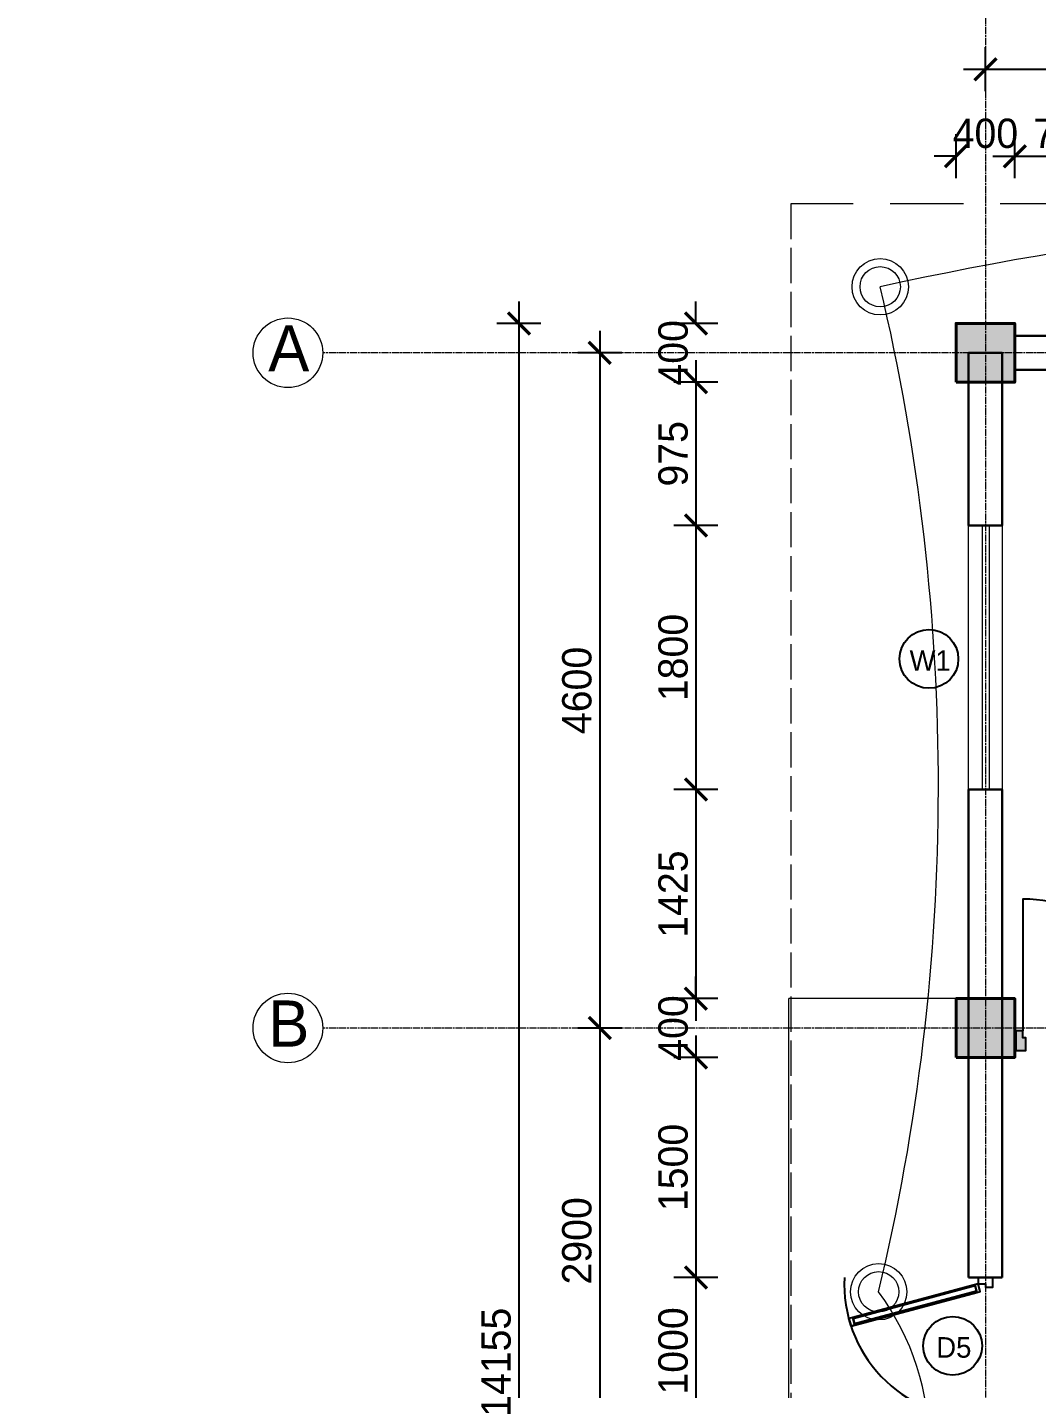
# Model space of a CAD drawing. Header units: inches. Extents: x -3071 to 2534411, y -17796 to 388172.
# Drawn here: x 1604222 to 1611101, y 361791 to 371067 of the extents above; entities that cross this region are included whole.
import ezdxf
from ezdxf.enums import TextEntityAlignment as Align

# ---------------------------------------------------------------- set-up
doc = ezdxf.new("R2010")
doc.units = ezdxf.units.IN
doc.header["$MEASUREMENT"] = 0
for name, pattern in [('ACAD_ISO08W100', [36, 24, -3, 6, -3]), ('DASHED', [0.75, 0.5, -0.25]), ('Hidden', [15, 12, -3])]:
    doc.linetypes.add(name, pattern=pattern)
for name, color, linetype, lineweight in [('001-Archi- Opening', 90, 'Continuous', 25), ('001-Archi-Opening Tags', 14, 'Continuous', 25), ('002-Archi- Opening', 90, 'Continuous', 25), ('A .09 overhang', 1, 'Continuous', 9), ('A .4 col', 5, 'Continuous', 40), ('A 0.13 dw', 3, 'Continuous', 13), ('A 0.13 IND DIM', 240, 'Continuous', 13), ('A 0.18 steps', 6, 'Continuous', 18), ('cen', 50, 'ACAD_ISO08W100', 5), ('conduit Light & fan City', 30, 'Continuous', 5), ('dotted line', 1, 'DASHED', 9), ('Grid Tag', 6, 'Continuous', 20), ('p1 walls stone outline', 4, 'Continuous', 30)]:
    doc.layers.add(name, color=color, linetype=linetype, lineweight=lineweight)
doc.layers.add('emergencylight', color=1, linetype='Continuous')
doc.layers.add('Wires', color=1, linetype='Continuous')
doc.styles.add('Archi 100', font='GOTHIC.TTF', dxfattribs={"height": 200})
doc.styles.add('CG', font='GOTHIC.TTF', dxfattribs={"height": 40})
doc.styles.get("Standard").update_dxf_attribs({"font": 'GOTHIC.TTF'})
doc.dimstyles.new('Archi 100', dxfattribs={"dimtxt": 200, "dimasz": 150, "dimexe": 150, "dimexo": 300, "dimgap": 50, "dimtad": 1, "dimdec": 0, "dimrnd": 5, "dimzin": 0, "dimdsep": 46, "dimtxsty": 'Archi 100', "dimblk": 'ARCHTICK', "dimcen": 0.09, "dimdle": 150, "dimclrd": 256, "dimclre": 256, "dimclrt": 256, "dimadec": 0, "dimazin": 0, "dimtfac": 1, "dimtdec": 0, "dimtix": 1, "dimtofl": 0, "dimtmove": 0, "dimatfit": 3, "dimfxl": 150, "dimfxlon": 1, "dimtolj": 1, "dimtzin": 0, "dimlwd": -1, "dimlwe": -1, "dimarcsym": 0})

# ---------------------------------------------------------------- blocks, each defined once
blk = doc.blocks.new('grid')
at = {"layer": 'Grid Tag', "linetype": 'Continuous', "ltscale": 30}
blk.add_circle((51, 48), 264, dxfattribs=at)
blk.add_attdef('GRID', (-143, -93), '', height=200)
blk = doc.blocks.new('W2')
at = {"layer": 'A 0.13 dw'}
for points in [[(143910.2, 195588.6), (143910.2, 195358.6), (142110.3, 195358.6), (142110.3, 195588.6)], [(142110.3, 195445.8), (143910.2, 195445.8), (143910.2, 195495.8), (142110.3, 195495.8)]]:
    blk.add_lwpolyline(points, close=True, dxfattribs=at)
blk = doc.blocks.new('window tag')
blk.add_circle((0, 0), 200)
at = {"style": 'Archi 100', "flags": 1}
for tag, p in [('WIDTH', (15, 174.5)), ('HEIGHT', (-4.5, -348.5))]:
    blk.add_attdef(tag, p, '', height=200, dxfattribs=at)
at = {"style": 'Archi 100'}
blk.add_attdef('SYMBOL', text='', height=200, dxfattribs=at).set_placement((8, -10.5), align=Align.MIDDLE_CENTER)
blk = doc.blocks.new('*U718')
at = {"ltscale": 100}
for points in [[(5, 50), (5, -50), (55, -50), (55, 15), (40, 15), (40, 50)], [(745, 50), (745, -50), (695, -50), (695, 15), (710, 15), (710, 50)]]:
    blk.add_hatch(color=256, dxfattribs=at).paths.add_polyline_path(points)
blk.add_lwpolyline([(43, 50), (43, 716, -0.414214), (709, 50)], format="xyb", dxfattribs=at)
for points in [[(5, 50), (5, -50), (55, -50), (55, 15), (40, 15), (40, 50)], [(745, 50), (745, -50), (695, -50), (695, 15), (710, 15), (710, 50)]]:
    blk.add_lwpolyline(points, close=True)
blk = doc.blocks.new('nd4 plan')
for p, q in [((668.9, 920.8, 0), (720.4, 934.6, 0)), ((727.4, 908.4, 0), (720.4, 934.6, 0)), ((675.9, 894.6, 0), (668.9, 920.8, 0)), ((683.6, 896.7, 0), (675.9, 894.6, 0)), ((675.9, 894.6, 0), (898.7, 63.2)), ((898.7, 63.2), (675.9, 894.6, 0)), ((683.6, 896.7, 0), (719.7, 906.3, 0)), ((906.4, 65.3), (683.6, 896.7, 0)), ((719.7, 906.3, 0), (727.4, 908.4, 0)), ((942.5, 74.9), (719.7, 906.3, 0)), ((956.1, 55), (727.4, 908.4, 0)), ((950.2, 77), (898.7, 63.2)), ((898.7, 63.2), (904.6, 41.2)), ((904.6, 41.2), (956.1, 55)), ((906.4, 65.3), (942.5, 74.9))]:
    blk.add_line(p, q)
for points in [[(956.1, 5), (933.3, 5), (933.3, -45), (1000, -45), (1000, 55), (956.1, 55), (727.4, 908.4), (720.4, 934.6), (668.9, 920.8), (675.9, 894.6), (898.7, 63.2), (898.7, 63.2), (904.6, 41.2), (956.1, 55)], [(942.5, 74.9), (719.7, 906.3), (683.6, 896.7), (906.4, 65.3)], [(0, -45), (0, 55), (43.9, 55), (43.9, 5), (66.7, 5), (66.7, -45)]]:
    blk.add_lwpolyline(points, close=True)
blk.add_arc((956.1, 55), 912.2, 87.24167, 179.99994)
blk = doc.blocks.new('_ArchTick')
at = {"color": 0, "linetype": 'ByBlock', "const_width": 0.15}
blk.add_lwpolyline([(-0.5, -0.5), (0.5, 0.5)], dxfattribs=at)
blk = doc.blocks.new('*D811')
at = {"transparency": 16777216}
for p, q in [((1610551.2, 370037.9), (1610551.2, 370337.9)), ((1610951.2, 370037.9), (1610951.2, 370337.9)), ((1610551.2, 370187.9), (1610401.2, 370187.9)), ((1610951.2, 370187.9), (1611101.2, 370187.9))]:
    blk.add_line(p, q, dxfattribs=at)
at = {"layer": 'Defpoints', "color": 0, "transparency": 16777216}
for p in [(1610951.2, 370187.9), (1610551.2, 369048.6), (1610951.2, 369048.6)]:
    blk.add_point(p, dxfattribs=at)
at = {"transparency": 16777216, "xscale": 150, "yscale": 150, "zscale": 150}
blk.add_blockref('_ArchTick', (1610551.2, 370187.9), dxfattribs=at)
at = {"transparency": 16777216, "xscale": 150, "yscale": 150, "zscale": 150, "rotation": 180}
blk.add_blockref('_ArchTick', (1610951.2, 370187.9), dxfattribs=at)
at = {"transparency": 16777216, "insert": (1610751.2, 370342.9), "char_height": 200, "attachment_point": 5, "style": 'Archi 100'}
blk.add_mtext('\\A1;400', dxfattribs=at)
blk = doc.blocks.new('*D812')
at = {"transparency": 16777216}
for p, q in [((1610951.2, 370037.9), (1610951.2, 370337.9)), ((1611651.3, 370037.9), (1611651.3, 370337.9)), ((1610801.2, 370187.9), (1611801.3, 370187.9))]:
    blk.add_line(p, q, dxfattribs=at)
at = {"layer": 'Defpoints', "color": 0, "transparency": 16777216}
for p in [(1611651.3, 370187.9), (1610951.2, 369048.6), (1611651.3, 368963.6)]:
    blk.add_point(p, dxfattribs=at)
at = {"transparency": 16777216, "xscale": 150, "yscale": 150, "zscale": 150, "rotation": 180}
blk.add_blockref('_ArchTick', (1610951.2, 370187.9), dxfattribs=at)
at = {"transparency": 16777216, "xscale": 150, "yscale": 150, "zscale": 150}
blk.add_blockref('_ArchTick', (1611651.3, 370187.9), dxfattribs=at)
at = {"transparency": 16777216, "insert": (1611301.2, 370342.9), "char_height": 200, "attachment_point": 5, "style": 'Archi 100'}
blk.add_mtext('\\A1;700', dxfattribs=at)
blk = doc.blocks.new('*D854')
at = {"transparency": 16777216}
for p, q in [((1610751.2, 370630.2), (1610751.2, 370930.2)), ((1614351.2, 370630.2), (1614351.2, 370930.2)), ((1610601.2, 370780.2), (1614501.2, 370780.2))]:
    blk.add_line(p, q, dxfattribs=at)
at = {"layer": 'Defpoints', "color": 0, "transparency": 16777216}
for p in [(1614351.2, 370780.2), (1610751.2, 369048.6), (1614351.2, 369048.6)]:
    blk.add_point(p, dxfattribs=at)
at = {"transparency": 16777216, "xscale": 150, "yscale": 150, "zscale": 150, "rotation": 180}
blk.add_blockref('_ArchTick', (1610751.2, 370780.2), dxfattribs=at)
at = {"transparency": 16777216, "xscale": 150, "yscale": 150, "zscale": 150}
blk.add_blockref('_ArchTick', (1614351.2, 370780.2), dxfattribs=at)
at = {"transparency": 16777216, "insert": (1612551.2, 370935.2), "char_height": 200, "attachment_point": 5, "style": 'Archi 100'}
blk.add_mtext('\\A1;3600', dxfattribs=at)
blk = doc.blocks.new('*D865')
at = {"transparency": 16777216}
for p, q in [((1610551.2, 371210), (1610551.2, 371510)), ((1649601.2, 371210), (1649601.2, 371510)), ((1610401.2, 371360), (1649751.2, 371360))]:
    blk.add_line(p, q, dxfattribs=at)
at = {"layer": 'Defpoints', "color": 0, "transparency": 16777216}
for p in [(1649601.2, 371360), (1610551.2, 369048.6), (1649601.2, 369048.6)]:
    blk.add_point(p, dxfattribs=at)
at = {"transparency": 16777216, "xscale": 150, "yscale": 150, "zscale": 150, "rotation": 180}
blk.add_blockref('_ArchTick', (1610551.2, 371360), dxfattribs=at)
at = {"transparency": 16777216, "xscale": 150, "yscale": 150, "zscale": 150}
blk.add_blockref('_ArchTick', (1649601.2, 371360), dxfattribs=at)
at = {"transparency": 16777216, "insert": (1630076.2, 371515.1), "char_height": 200, "attachment_point": 5, "style": 'Archi 100'}
blk.add_mtext('\\A1;39050', dxfattribs=at)
blk = doc.blocks.new('*D866')
at = {"transparency": 16777216}
for p, q in [((1608779, 369048.6), (1608779, 369198.6)), ((1608929, 369048.6), (1608629, 369048.6)), ((1608929, 368648.6), (1608629, 368648.6)), ((1608779, 368648.6), (1608779, 368498.6))]:
    blk.add_line(p, q, dxfattribs=at)
at = {"layer": 'Defpoints', "color": 0, "transparency": 16777216}
for p in [(1610551.2, 369048.6), (1608779, 368648.6), (1610551.2, 368648.6)]:
    blk.add_point(p, dxfattribs=at)
at = {"transparency": 16777216, "xscale": 150, "yscale": 150, "zscale": 150}
for p, rotation in [((1608779, 369048.6), 270), ((1608779, 368648.6), 90)]:
    blk.add_blockref('_ArchTick', p, dxfattribs=dict(at, rotation=rotation))
at = {"transparency": 16777216, "insert": (1608623.9, 368848.6), "char_height": 200, "attachment_point": 5, "rotation": 90, "style": 'Archi 100'}
blk.add_mtext('\\A1;400', dxfattribs=at)
blk = doc.blocks.new('*D867')
at = {"transparency": 16777216}
for p, q in [((1608779, 368798.6), (1608779, 367522.9)), ((1608929, 368648.6), (1608629, 368648.6)), ((1608929, 367672.9), (1608629, 367672.9))]:
    blk.add_line(p, q, dxfattribs=at)
at = {"layer": 'Defpoints', "color": 0, "transparency": 16777216}
for p in [(1610551.2, 368648.6), (1608779, 367672.9), (1610636.2, 367672.9)]:
    blk.add_point(p, dxfattribs=at)
at = {"transparency": 16777216, "xscale": 150, "yscale": 150, "zscale": 150}
for p, rotation in [((1608779, 368648.6), 90), ((1608779, 367672.9), 270)]:
    blk.add_blockref('_ArchTick', p, dxfattribs=dict(at, rotation=rotation))
at = {"transparency": 16777216, "insert": (1608623.9, 368160.8), "char_height": 200, "attachment_point": 5, "rotation": 90, "style": 'Archi 100'}
blk.add_mtext('\\A1;975', dxfattribs=at)
blk = doc.blocks.new('*D868')
at = {"transparency": 16777216}
for p, q in [((1608779, 367822.9), (1608779, 365723.1)), ((1608929, 367672.9), (1608629, 367672.9)), ((1608929, 365873.1), (1608629, 365873.1))]:
    blk.add_line(p, q, dxfattribs=at)
at = {"layer": 'Defpoints', "color": 0, "transparency": 16777216}
for p in [(1610636.2, 367672.9), (1608779, 365873.1), (1610636.2, 365873.1)]:
    blk.add_point(p, dxfattribs=at)
at = {"transparency": 16777216, "xscale": 150, "yscale": 150, "zscale": 150}
for p, rotation in [((1608779, 367672.9), 90), ((1608779, 365873.1), 270)]:
    blk.add_blockref('_ArchTick', p, dxfattribs=dict(at, rotation=rotation))
at = {"transparency": 16777216, "insert": (1608623.9, 366773), "char_height": 200, "attachment_point": 5, "rotation": 90, "style": 'Archi 100'}
blk.add_mtext('\\A1;1800', dxfattribs=at)
blk = doc.blocks.new('*D869')
at = {"transparency": 16777216}
for p, q in [((1608779, 366023.1), (1608779, 364298.6)), ((1608929, 365873.1), (1608629, 365873.1)), ((1608929, 364448.6), (1608629, 364448.6))]:
    blk.add_line(p, q, dxfattribs=at)
at = {"layer": 'Defpoints', "color": 0, "transparency": 16777216}
for p in [(1610636.2, 365873.1), (1608779, 364448.6), (1610551.2, 364448.6)]:
    blk.add_point(p, dxfattribs=at)
at = {"transparency": 16777216, "xscale": 150, "yscale": 150, "zscale": 150}
for p, rotation in [((1608779, 365873.1), 90), ((1608779, 364448.6), 270)]:
    blk.add_blockref('_ArchTick', p, dxfattribs=dict(at, rotation=rotation))
at = {"transparency": 16777216, "insert": (1608623.9, 365160.8), "char_height": 200, "attachment_point": 5, "rotation": 90, "style": 'Archi 100'}
blk.add_mtext('\\A1;1425', dxfattribs=at)
blk = doc.blocks.new('*D870')
at = {"transparency": 16777216}
for p, q in [((1608779, 364448.6), (1608779, 364598.6)), ((1608929, 364448.6), (1608629, 364448.6)), ((1608929, 364048.6), (1608629, 364048.6)), ((1608779, 364048.6), (1608779, 363898.6))]:
    blk.add_line(p, q, dxfattribs=at)
at = {"layer": 'Defpoints', "color": 0, "transparency": 16777216}
for p in [(1610551.2, 364448.6), (1608779, 364048.6), (1610551.2, 364048.6)]:
    blk.add_point(p, dxfattribs=at)
at = {"transparency": 16777216, "xscale": 150, "yscale": 150, "zscale": 150}
for p, rotation in [((1608779, 364448.6), 270), ((1608779, 364048.6), 90)]:
    blk.add_blockref('_ArchTick', p, dxfattribs=dict(at, rotation=rotation))
at = {"transparency": 16777216, "insert": (1608623.9, 364248.6), "char_height": 200, "attachment_point": 5, "rotation": 90, "style": 'Archi 100'}
blk.add_mtext('\\A1;400', dxfattribs=at)
blk = doc.blocks.new('*D871')
at = {"transparency": 16777216}
for p, q in [((1608779, 364198.6), (1608779, 362398.6)), ((1608929, 364048.6), (1608629, 364048.6)), ((1608929, 362548.6), (1608629, 362548.6))]:
    blk.add_line(p, q, dxfattribs=at)
at = {"layer": 'Defpoints', "color": 0, "transparency": 16777216}
for p in [(1610551.2, 364048.6), (1608779, 362548.6), (1610636.2, 362548.6)]:
    blk.add_point(p, dxfattribs=at)
at = {"transparency": 16777216, "xscale": 150, "yscale": 150, "zscale": 150}
for p, rotation in [((1608779, 364048.6), 90), ((1608779, 362548.6), 270)]:
    blk.add_blockref('_ArchTick', p, dxfattribs=dict(at, rotation=rotation))
at = {"transparency": 16777216, "insert": (1608623.9, 363298.6), "char_height": 200, "attachment_point": 5, "rotation": 90, "style": 'Archi 100'}
blk.add_mtext('\\A1;1500', dxfattribs=at)
blk = doc.blocks.new('*D872')
at = {"transparency": 16777216}
for p, q in [((1608779, 362698.6), (1608779, 361398.6)), ((1608929, 362548.6), (1608629, 362548.6)), ((1608929, 361548.6), (1608629, 361548.6))]:
    blk.add_line(p, q, dxfattribs=at)
at = {"layer": 'Defpoints', "color": 0, "transparency": 16777216}
for p in [(1610636.2, 362548.6), (1608779, 361548.6), (1610551.2, 361548.6)]:
    blk.add_point(p, dxfattribs=at)
at = {"transparency": 16777216, "xscale": 150, "yscale": 150, "zscale": 150}
for p, rotation in [((1608779, 362548.6), 90), ((1608779, 361548.6), 270)]:
    blk.add_blockref('_ArchTick', p, dxfattribs=dict(at, rotation=rotation))
at = {"transparency": 16777216, "insert": (1608623.9, 362048.6), "char_height": 200, "attachment_point": 5, "rotation": 90, "style": 'Archi 100'}
blk.add_mtext('\\A1;1000', dxfattribs=at)
blk = doc.blocks.new('*D880')
at = {"transparency": 16777216}
for p, q in [((1608123.3, 368998.6), (1608123.3, 364098.6)), ((1608273.3, 368848.6), (1607973.3, 368848.6)), ((1608273.3, 364248.6), (1607973.3, 364248.6))]:
    blk.add_line(p, q, dxfattribs=at)
at = {"layer": 'Defpoints', "color": 0, "transparency": 16777216}
for p in [(1610551.2, 368848.6), (1608123.3, 364248.6), (1610551.2, 364248.6)]:
    blk.add_point(p, dxfattribs=at)
at = {"transparency": 16777216, "xscale": 150, "yscale": 150, "zscale": 150}
for p, rotation in [((1608123.3, 368848.6), 90), ((1608123.3, 364248.6), 270)]:
    blk.add_blockref('_ArchTick', p, dxfattribs=dict(at, rotation=rotation))
at = {"transparency": 16777216, "insert": (1607968.2, 366548.6), "char_height": 200, "attachment_point": 5, "rotation": 90, "style": 'Archi 100'}
blk.add_mtext('\\A1;4600', dxfattribs=at)
blk = doc.blocks.new('*D881')
at = {"transparency": 16777216}
for p, q in [((1608123.3, 364398.6), (1608123.3, 361198.6)), ((1608273.3, 364248.6), (1607973.3, 364248.6)), ((1608273.3, 361348.6), (1607973.3, 361348.6))]:
    blk.add_line(p, q, dxfattribs=at)
at = {"layer": 'Defpoints', "color": 0, "transparency": 16777216}
for p in [(1610551.2, 364248.6), (1608123.3, 361348.6), (1610751.2, 361348.6)]:
    blk.add_point(p, dxfattribs=at)
at = {"transparency": 16777216, "xscale": 150, "yscale": 150, "zscale": 150}
for p, rotation in [((1608123.3, 364248.6), 90), ((1608123.3, 361348.6), 270)]:
    blk.add_blockref('_ArchTick', p, dxfattribs=dict(at, rotation=rotation))
at = {"transparency": 16777216, "insert": (1607968.2, 362798.6), "char_height": 200, "attachment_point": 5, "rotation": 90, "style": 'Archi 100'}
blk.add_mtext('\\A1;2900', dxfattribs=at)
blk = doc.blocks.new('*D884')
at = {"transparency": 16777216}
for p, q in [((1607572.9, 369198.6), (1607572.9, 354743.6)), ((1607722.9, 369048.6), (1607422.9, 369048.6)), ((1607722.9, 354893.6), (1607422.9, 354893.6))]:
    blk.add_line(p, q, dxfattribs=at)
at = {"layer": 'Defpoints', "color": 0, "transparency": 16777216}
for p in [(1610551.2, 369048.6), (1607572.9, 354893.6), (1610536.3, 354893.6)]:
    blk.add_point(p, dxfattribs=at)
at = {"transparency": 16777216, "xscale": 150, "yscale": 150, "zscale": 150}
for p, rotation in [((1607572.9, 369048.6), 90), ((1607572.9, 354893.6), 270)]:
    blk.add_blockref('_ArchTick', p, dxfattribs=dict(at, rotation=rotation))
at = {"transparency": 16777216, "insert": (1607417.8, 361971.1), "char_height": 200, "attachment_point": 5, "rotation": 90, "style": 'Archi 100'}
blk.add_mtext('\\A1;14155', dxfattribs=at)
blk = doc.blocks.new('*D922')
at = {"transparency": 16777216}
for p, q in [((1652081.4, 369048.6), (1652081.4, 369198.6)), ((1651931.4, 369048.6), (1652231.4, 369048.6)), ((1651931.4, 368667.8), (1652231.4, 368667.8)), ((1652081.4, 368667.8), (1652081.4, 368517.8))]:
    blk.add_line(p, q, dxfattribs=at)
at = {"layer": 'Defpoints', "color": 0, "transparency": 16777216}
for p in [(1649601.2, 369048.6), (0, 368667.8), (1652081.4, 368667.8)]:
    blk.add_point(p, dxfattribs=at)
at = {"transparency": 16777216, "xscale": 150, "yscale": 150, "zscale": 150}
for p, rotation in [((1652081.4, 369048.6), 270), ((1652081.4, 368667.8), 90)]:
    blk.add_blockref('_ArchTick', p, dxfattribs=dict(at, rotation=rotation))
at = {"transparency": 16777216, "insert": (1651926.3, 368858.2), "char_height": 200, "attachment_point": 5, "rotation": 90, "style": 'Archi 100'}
blk.add_mtext('\\A1;380', dxfattribs=at)
blk = doc.blocks.new('*D923')
at = {"transparency": 16777216}
for p, q in [((2480.2, 368817.8), (2480.2, 364298.6)), ((2330.2, 368667.8), (2630.2, 368667.8)), ((2630.2, 364448.6), (2330.2, 364448.6))]:
    blk.add_line(p, q, dxfattribs=at)
at = {"layer": 'Defpoints', "color": 0, "transparency": 16777216}
for p in [(0, 368667.8), (2480.2, 364448.6), (1649601.2, 364448.6)]:
    blk.add_point(p, dxfattribs=at)
at = {"transparency": 16777216, "xscale": 150, "yscale": 150, "zscale": 150}
for p, rotation in [((2480.2, 368667.8), 90), ((2480.2, 364448.6), 270)]:
    blk.add_blockref('_ArchTick', p, dxfattribs=dict(at, rotation=rotation))
at = {"transparency": 16777216, "insert": (2325.2, 366558.2), "char_height": 200, "attachment_point": 5, "rotation": 90, "style": 'Archi 100'}
blk.add_mtext('\\A1;4220', dxfattribs=at)
blk = doc.blocks.new('*D1158')
at = {"transparency": 16777216}
for p, q in [((1765923.7, 369050.2), (1765923.7, 369200.2)), ((1765773.7, 369050.2), (1766073.7, 369050.2)), ((1765773.7, 368669.3), (1766073.7, 368669.3)), ((1765923.7, 368669.3), (1765923.7, 368519.3))]:
    blk.add_line(p, q, dxfattribs=at)
at = {"layer": 'Defpoints', "color": 0, "transparency": 16777216}
for p in [(1764300.5, 369050.2), (0, 368669.3), (1765923.7, 368669.3)]:
    blk.add_point(p, dxfattribs=at)
at = {"transparency": 16777216, "xscale": 150, "yscale": 150, "zscale": 150}
for p, rotation in [((1765923.7, 369050.2), 270), ((1765923.7, 368669.3), 90)]:
    blk.add_blockref('_ArchTick', p, dxfattribs=dict(at, rotation=rotation))
at = {"transparency": 16777216, "insert": (1765768.6, 368859.8), "char_height": 200, "attachment_point": 5, "rotation": 90, "style": 'Archi 100'}
blk.add_mtext('\\A1;380', dxfattribs=at)
blk = doc.blocks.new('*D1159')
at = {"transparency": 16777216}
for p, q in [((1623.2, 368819.3), (1623.2, 364300.2)), ((1473.2, 368669.3), (1773.2, 368669.3)), ((1773.2, 364450.2), (1473.2, 364450.2))]:
    blk.add_line(p, q, dxfattribs=at)
at = {"layer": 'Defpoints', "color": 0, "transparency": 16777216}
for p in [(0, 368669.3), (1623.2, 364450.2), (1764300.5, 364450.2)]:
    blk.add_point(p, dxfattribs=at)
at = {"transparency": 16777216, "xscale": 150, "yscale": 150, "zscale": 150}
for p, rotation in [((1623.2, 368669.3), 90), ((1623.2, 364450.2), 270)]:
    blk.add_blockref('_ArchTick', p, dxfattribs=dict(at, rotation=rotation))
at = {"transparency": 16777216, "insert": (1468.2, 366559.8), "char_height": 200, "attachment_point": 5, "rotation": 90, "style": 'Archi 100'}
blk.add_mtext('\\A1;4220', dxfattribs=at)
blk = doc.blocks.new('emergency')
at = {"layer": 'conduit Light & fan City'}
for radius in [128, 91.5]:
    blk.add_circle((0, 0), radius, dxfattribs=at)

msp = doc.modelspace()

# ---------------------------------------------------------------- hatches: boundary and pattern name
at = {"layer": 'A .4 col', "linetype": 'Continuous'}
h = msp.add_hatch(color=256, dxfattribs=at)
h.dxf.hatch_style = 1
h.paths.add_polyline_path([(1610551.17, 368648.63), (1610951.17, 368648.63), (1610951.17, 369048.63), (1610551.17, 369048.63)])
h = msp.add_hatch(color=256, dxfattribs=at)
h.dxf.hatch_style = 1
h.paths.add_polyline_path([(1610551.17, 364048.63), (1610951.17, 364048.63), (1610951.17, 364448.63), (1610551.17, 364448.63)])

# ---------------------------------------------------------------- linework, layer by layer
at = {"layer": 'A .09 overhang', "linetype": 'Hidden', "ltscale": 20}
msp.add_line((1609424.36, 369863.63), (1609424.36, 352912.07), dxfattribs=at)
at = {"layer": 'A .4 col', "linetype": 'Continuous'}
for points in [[(1610551.17, 368648.63), (1610951.17, 368648.63), (1610951.17, 369048.63), (1610551.17, 369048.63)], [(1610551.17, 364048.63), (1610951.17, 364048.63), (1610951.17, 364448.63), (1610551.17, 364448.63)]]:
    msp.add_lwpolyline(points, close=True, dxfattribs=at)
at = {"layer": 'A 0.18 steps'}
for p in [(1609411.35, 353093.64), (1610636.2, 364448.63)]:
    msp.add_line(p, (1609411.35, 364448.63), dxfattribs=at)
at = {"layer": 'cen', "ltscale": 2}
for p, q in [((1610751.17, 372579.01), (1610751.17, 347493.99)), ((1653916.17, 368848.63), (1606236.17, 368848.63)), ((1653916.17, 364248.63), (1606236.17, 364248.63))]:
    msp.add_line(p, q, dxfattribs=at)
at = {"layer": 'dotted line', "ltscale": 1000}
msp.add_line((1630101.17, 369863.63), (1609424.36, 369863.63), dxfattribs=at)
at = {"layer": 'p1 walls stone outline'}
for p, q in [((1610951.17, 368733.63), (1610951.17, 368963.63)), ((1611651.17, 368963.63), (1610951.17, 368963.63)), ((1610636.17, 368848.63), (1610636.17, 367672.94)), ((1610636.17, 368848.63), (1610866.17, 368848.63)), ((1610866.17, 368848.63), (1610866.17, 367672.94)), ((1611651.17, 368733.63), (1610951.17, 368733.63)), ((1610636.17, 367672.94), (1610866.17, 367672.94)), ((1610636.17, 365873.06), (1610636.17, 364048.63)), ((1610636.17, 365873.06), (1610866.17, 365873.06)), ((1610866.17, 365873.06), (1610866.17, 364048.63)), ((1610636.17, 364048.63), (1610636.17, 362548.63)), ((1610636.17, 364048.63), (1610866.17, 364048.63)), ((1610866.17, 364048.63), (1610866.17, 362548.63)), ((1610636.17, 362548.63), (1610866.17, 362548.63))]:
    msp.add_line(p, q, dxfattribs=at)
at = {"layer": 'Wires', "lineweight": 9}
for centre, radius, start, end in [((1615246.14, 345540.82), 24322.81, 78.961504, 102.372819), ((1595640.63, 365897.54), 14790.19, 346.526734, 13.294803), ((1608576.27, 361390.94), 1794.48, 323.769376, 36.230624)]:
    msp.add_arc(centre, radius, start, end, dxfattribs=at)

# ---------------------------------------------------------------- block references
ref = msp.add_blockref('grid', (1605952.65, 368805.53), dxfattribs=dict(xscale=0.8987445155798923, yscale=0.8987445155798923, zscale=0.8987445155798923))
ref.add_attrib('GRID', 'A', (1605864.11, 368721.74), dxfattribs={"height": 314.56})
ref = msp.add_blockref('grid', (1605952.65, 364205.53), dxfattribs=dict(xscale=0.8987445155798923, yscale=0.8987445155798923, zscale=0.8987445155798923))
ref.add_attrib('GRID', 'B', (1605864.11, 364121.74), dxfattribs={"height": 314.56})
at = {"layer": '001-Archi- Opening', "rotation": 90}
msp.add_blockref('nd4 plan', (1610756.16, 361548.63), dxfattribs=at)
at = {"layer": '001-Archi-Opening Tags'}
ref = msp.add_blockref('window tag', (1610366.64, 366763.14), dxfattribs=at)
ref.add_attrib('SYMBOL', 'W1', dxfattribs={"layer": '0', "height": 140, "style": 'CG'}).set_placement((1610374.64, 366752.64), align=Align.MIDDLE_CENTER)
ref = msp.add_blockref('window tag', (1610528, 362082.96), dxfattribs=at)
ref.add_attrib('SYMBOL', 'D5', dxfattribs={"layer": '0', "height": 140, "style": 'CG'}).set_placement((1610536, 362072.46), align=Align.MIDDLE_CENTER)
at = {"layer": '002-Archi- Opening', "xscale": 1.351351351346239, "yscale": 1.351351351346239, "zscale": 1.351351351346239}
msp.add_blockref('*U718', (1610951.17, 364161.89), dxfattribs=at)
at = {"layer": 'A 0.13 IND DIM', "rotation": 90}
msp.add_blockref('W2', (1806224.77, 223762.79), dxfattribs=at)
at = {"layer": 'emergencylight', "xscale": 1.5, "yscale": 1.5, "zscale": 1.5}
for p in [(1610034.44, 369298.71), (1610023.78, 362451.55)]:
    msp.add_blockref('emergency', p, dxfattribs=at)

# ---------------------------------------------------------------- dimensions: what is measured, and where the dimension line sits
for base, p1, p2, picture, middle in [((1649601.17, 371360.03), (1610551.17, 369048.63), (1649601.17, 369048.63), '*D865', (1630076.17, 371515.06)), ((1614351.17, 370780.17), (1610751.17, 369048.63), (1614351.17, 369048.63), '*D854', (1612551.17, 370935.2)), ((1610951.17, 370187.87), (1610551.17, 369048.63), (1610951.17, 369048.63), '*D811', (1610751.17, 370342.9))]:
    dim = msp.add_linear_dim(base=base, p1=p1, p2=p2, dimstyle='Archi 100')
    dim.commit()
    dim.dimension.update_dxf_attribs({"geometry": picture, "text_midpoint": middle})
dim = msp.add_linear_dim(base=(1611651.28, 370187.87), p1=(1610951.17, 369048.63), p2=(1611651.28, 368963.63), dimstyle='Archi 100', override={"dimtmove": 1})
dim.commit()
dim.dimension.update_dxf_attribs({"geometry": '*D812', "text_midpoint": (1611301.23, 370342.9)})
for base, p1, p2, picture, middle in [((1765923.68, 368669.34), (1764300.46, 369050.17), (0, 368669.34), '*D1158', (1765768.65, 368859.76)), ((1652081.35, 368667.8), (1649601.17, 369048.63), (0, 368667.8), '*D922', (1651926.32, 368858.22)), ((1607572.87, 354893.64), (1610551.17, 369048.63), (1610536.32, 354893.64), '*D884', (1607417.84, 361971.13)), ((1608778.96, 368648.63), (1610551.17, 369048.63), (1610551.17, 368648.63), '*D866', (1608623.93, 368848.63)), ((1608123.25, 364248.63), (1610551.17, 368848.63), (1610551.17, 364248.63), '*D880', (1607968.22, 366548.63))]:
    dim = msp.add_linear_dim(base=base, p1=p1, p2=p2, angle=90, dimstyle='Archi 100')
    dim.commit()
    dim.dimension.update_dxf_attribs({"geometry": picture, "text_midpoint": middle})
for base, p1, p2, picture, middle in [((1623.21, 364450.17), (0, 368669.34), (1764300.46, 364450.17), '*D1159', (1468.18, 366559.76)), ((2480.18, 364448.63), (0, 368667.8), (1649601.17, 364448.63), '*D923', (2325.15, 366558.22)), ((1608778.96, 367672.94), (1610551.17, 368648.63), (1610636.17, 367672.94), '*D867', (1608623.93, 368160.79)), ((1608778.96, 365873.06), (1610636.17, 367672.94), (1610636.17, 365873.06), '*D868', (1608623.93, 366773)), ((1608778.96, 364448.63), (1610636.17, 365873.06), (1610551.17, 364448.63), '*D869', (1608623.93, 365160.84)), ((1608778.96, 364048.63), (1610551.17, 364448.63), (1610551.17, 364048.63), '*D870', (1608623.93, 364248.63)), ((1608123.25, 361348.63), (1610551.17, 364248.63), (1610751.17, 361348.63), '*D881', (1607968.22, 362798.63)), ((1608778.96, 362548.63), (1610551.17, 364048.63), (1610636.17, 362548.63), '*D871', (1608623.93, 363298.63)), ((1608778.96, 361548.63), (1610636.17, 362548.63), (1610551.17, 361548.63), '*D872', (1608623.93, 362048.63))]:
    dim = msp.add_linear_dim(base=base, p1=p1, p2=p2, angle=90, dimstyle='Archi 100', override={"dimtmove": 1})
    dim.commit()
    dim.dimension.update_dxf_attribs({"geometry": picture, "text_midpoint": middle})

doc.saveas('drawing.dxf')
